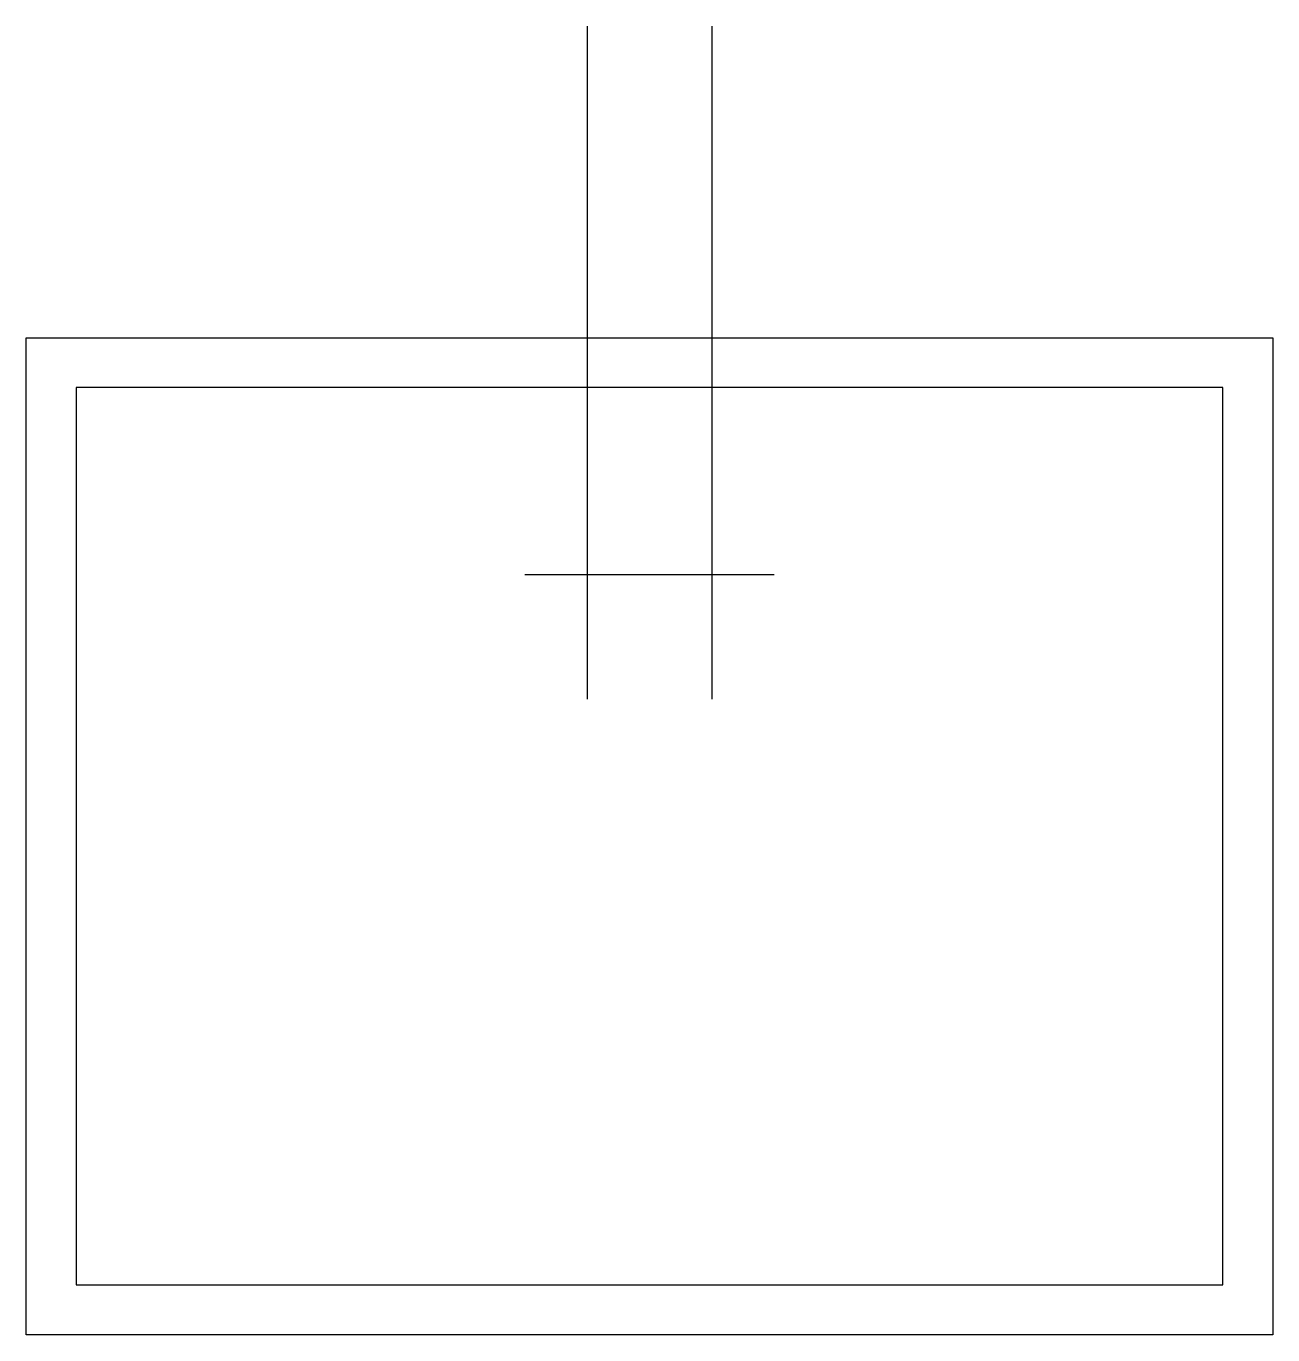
# Model space of a CAD drawing. Header units: millimetres. Extents: x -295 to -245, y 568.5 to 621.
import ezdxf

# ---------------------------------------------------------------- set-up
doc = ezdxf.new("R2010")
doc.units = ezdxf.units.MM

msp = doc.modelspace()

# ---------------------------------------------------------------- linework, layer by layer
for p, q in [((-272.517, 620.959), (-272.517, 593.965)), ((-267.517, 620.959), (-267.517, 593.965)), ((-275.017, 598.965), (-265.017, 598.965))]:
    msp.add_line(p, q)
for points in [[(-295.017, 608.459), (-245.017, 608.459), (-245.017, 568.459), (-295.017, 568.459)], [(-247.017, 606.459), (-293.017, 606.459), (-293.017, 570.459), (-247.017, 570.459)]]:
    msp.add_lwpolyline(points, close=True)

doc.saveas('drawing.dxf')
